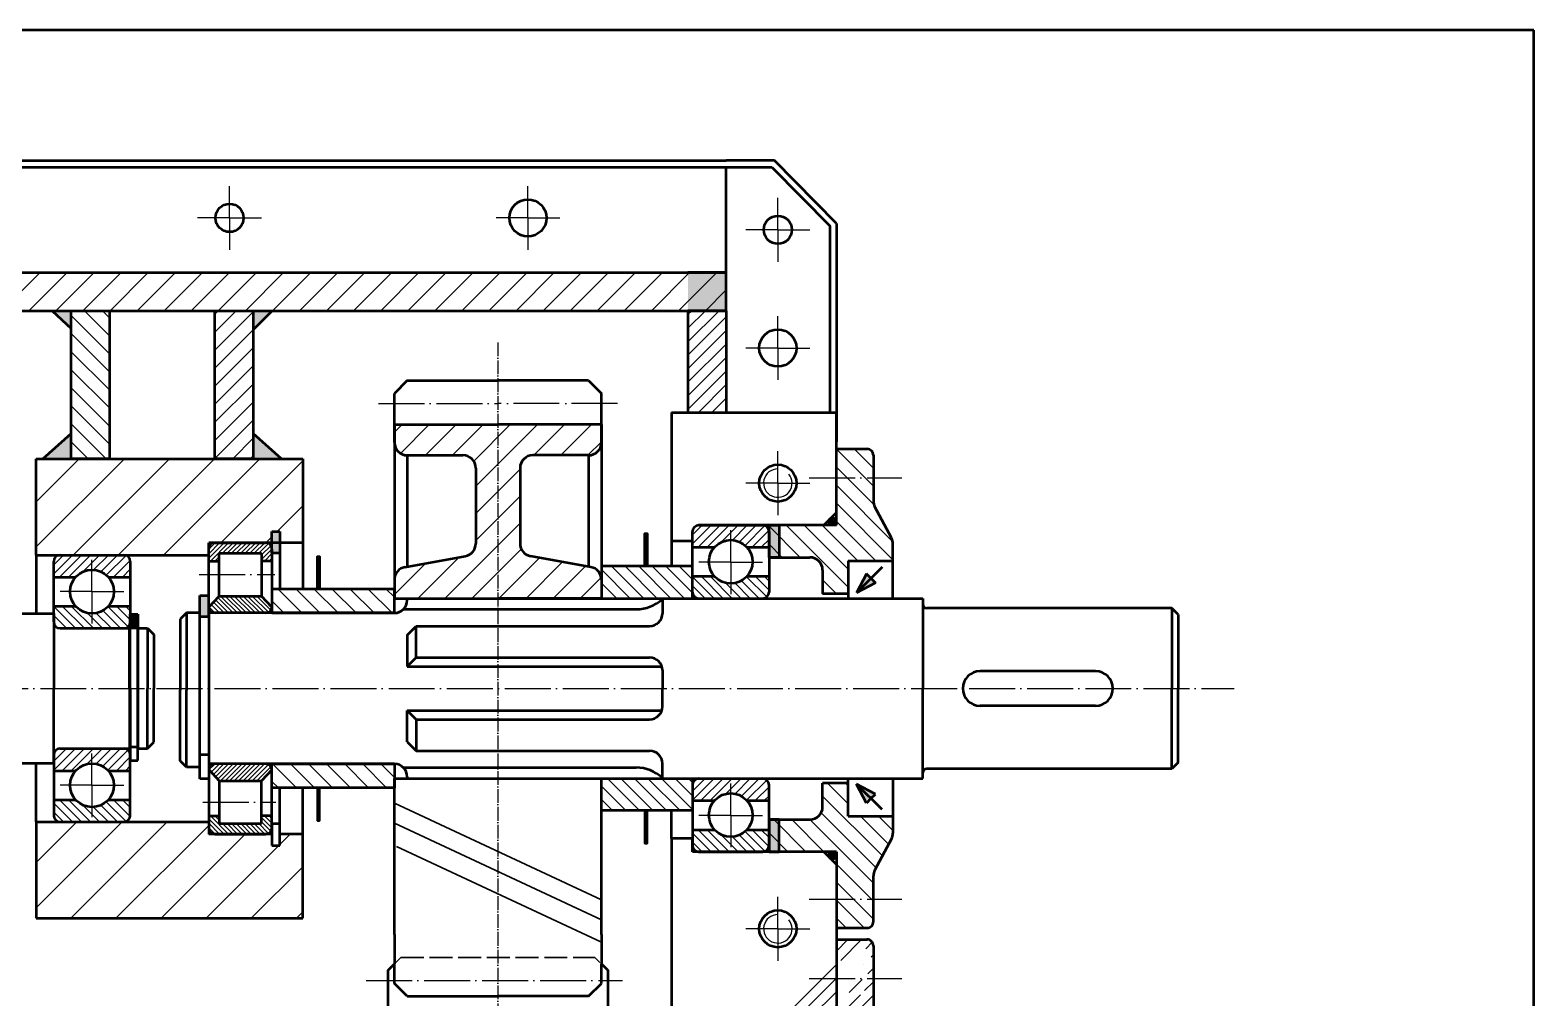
# Model space of a CAD drawing. Header units: millimetres. Extents: x 862 to 1252, y 821 to 1098.
# Drawn here: x 1016.2 to 1251.9, y 946.5 to 1098.2 of the extents above; entities that cross this region are included whole.
import ezdxf

# ---------------------------------------------------------------- set-up
doc = ezdxf.new("R2010")
doc.units = ezdxf.units.MM
doc.header["$LTSCALE"] = 0.3
doc.linetypes.add('ACAD_ISO02W100', pattern=[15, 12, -3])
doc.linetypes.add('ACAD_ISO04W100', pattern=[30, 24, -3, 0, -3])
for name, color, linetype, lineweight in [('Brruchkanten', 7, 'Continuous', 25), ('Schraffuren', 7, 'Continuous', 25), ('Sichtbare Körperkanten', 7, 'Continuous', 50), ('Strichpunkt', 7, 'ACAD_ISO04W100', 25), ('Unsichtbare Kanten', 7, 'ACAD_ISO02W100', 35)]:
    doc.layers.add(name, color=color, linetype=linetype, lineweight=lineweight)
pattern_1 = [(315, (0, 0), (1.4142136, 1.4142136), [])]

# ---------------------------------------------------------------- blocks, each defined once
blk = doc.blocks.new('Keilwelle')
at = {"layer": 'Sichtbare Körperkanten'}
for p, q in [((1233.48, 1008.8), (1233.48, 1009.08)), ((1233.48, 1009.08), (1273.48, 1009.08)), ((1273.48, 1009.08), (1273.48, 1006.74)), ((1273.48, 1009.08), (1294.67, 1009.08)), ((1231.48, 1006.8), (1202.37, 1006.8)), ((1232.88, 1007.37), (1269.37, 1007.37)), ((1233.48, 1003.34), (1234.87, 1004.74)), ((1234.87, 1004.74), (1271.48, 1004.74)), ((1234.87, 999.81), (1234.87, 1004.74)), ((1233.48, 1003.34), (1233.48, 998.41)), ((1233.48, 998.41), (1234.87, 999.81)), ((1234.87, 999.81), (1271.48, 999.81)), ((1233.48, 998.41), (1273.38, 998.41)), ((1273.48, 997.81), (1273.48, 995.08)), ((1273.48, 992.12), (1273.48, 994.85)), ((1233.48, 991.52), (1273.38, 991.52)), ((1233.48, 991.52), (1234.87, 990.12)), ((1233.48, 986.59), (1233.48, 991.52)), ((1234.87, 990.12), (1271.48, 990.12)), ((1234.87, 990.12), (1234.87, 985.2)), ((1233.48, 986.59), (1234.87, 985.2)), ((1231.48, 983.13), (1202.37, 983.13)), ((1234.87, 985.2), (1271.48, 985.2)), ((1273.48, 980.85), (1273.48, 983.2)), ((1232.88, 982.56), (1269.37, 982.56)), ((1233.48, 981.13), (1233.48, 980.85)), ((1233.48, 980.85), (1273.48, 980.85)), ((1273.48, 980.85), (1294.67, 980.85))]:
    blk.add_line(p, q, dxfattribs=at)
for centre, radius, start, end in [((1269.37, 1013.44), 6.06, 270, 312.7083), ((1231.48, 1008.8), 2, 270, 0), ((1271.48, 1006.74), 2, 270, 0), ((1271.48, 997.81), 2, 0, 90), ((1271.48, 992.12), 2, 270, 0), ((1231.48, 981.13), 2, 0, 90), ((1271.48, 983.2), 2, 0, 90), ((1269.37, 976.5), 6.06, 47.2917, 90)]:
    blk.add_arc(centre, radius, start, end, dxfattribs=at)
blk = doc.blocks.new('Mittelkreutz')
at = {"layer": 'Strichpunkt'}
for q in [(968.9, 946.96), (963.9, 941.96), (968.9, 936.96), (973.9, 941.96)]:
    blk.add_line((968.9, 941.96), q, dxfattribs=at)
blk = doc.blocks.new('Pfeil')
at = {"layer": 'Strichpunkt', "ltscale": 0.3}
h = blk.add_hatch(color=256, dxfattribs=at)
h.paths.add_polyline_path([(917.69, 971.5), (918.4, 970.78), (920.68, 973.07)])
h.paths.add_polyline_path([(920.68, 973.07), (918.4, 970.78), (919.11, 970.07)])
at = {"layer": 'Sichtbare Körperkanten', "ltscale": 0.3}
for p, q in [((916.67, 969.05), (920.68, 973.07)), ((917.69, 971.5), (920.68, 973.07)), ((918.4, 970.78), (917.69, 971.5)), ((919.11, 970.07), (920.68, 973.07)), ((918.4, 970.78), (919.11, 970.07))]:
    blk.add_line(p, q, dxfattribs=at)

msp = doc.modelspace()

# ---------------------------------------------------------------- hatches: boundary and pattern name
at = {"layer": 'Schraffuren'}
h = msp.add_hatch(dxfattribs=at)
h.set_pattern_fill('_USER', color=256, scale=3, angle=45, style=0, pattern_type=0)
h.set_pattern_definition([(45, (3e-12, 0), (-2.1213203, 2.1213203), [])])
h.paths.add_polyline_path([(969.602, 1060.184), (969.602, 1054.184), (1125.324, 1054.184), (1125.324, 1060.184)])
msp.add_hatch(color=256, dxfattribs=at).paths.add_polyline_path([(1119.324, 1054.184), (1119.324, 1060.184), (1119.625, 1060.184), (1125.324, 1060.184), (1125.324, 1055.244), (1125.324, 1054.184)])
h = msp.add_hatch(dxfattribs=at)
h.set_pattern_fill('_USER', color=256, scale=2, angle=315, style=0, pattern_type=0)
h.set_pattern_definition(pattern_1)
h.paths.add_polyline_path([(1028.655, 1054.184), (1022.655, 1054.184), (1022.655, 1030.984), (1028.655, 1030.984)])
h = msp.add_hatch(dxfattribs=at)
h.set_pattern_fill('_USER', color=256, scale=2, angle=45, style=0, pattern_type=0)
h.set_pattern_definition([(45, (0, 0), (-1.4142136, 1.4142136), [])])
h.paths.add_polyline_path([(1051.17, 1054.184), (1045.17, 1054.184), (1045.17, 1030.984), (1051.17, 1030.984)])
h = msp.add_hatch(dxfattribs=at)
h.set_pattern_fill('_USER', color=256, scale=1.5, angle=45, style=0, pattern_type=0)
h.set_pattern_definition([(45, (3e-12, 0), (-1.0606602, 1.0606602), [])])
h.paths.add_polyline_path([(1125.324, 1054.184), (1119.324, 1054.184), (1119.324, 1038.226), (1125.324, 1038.226)])
h = msp.add_hatch(dxfattribs=at)
h.set_pattern_fill('_USER', color=256, scale=3, angle=45, style=0, pattern_type=0)
h.set_pattern_definition([(45, (0, 0), (-2.1213203, 2.1213203), [])])
h.paths.add_polyline_path([(1092.999, 1017.667), (1092.999, 1029.512, -0.4142136), (1094.999, 1031.512), (1103.746, 1031.512, 0.4142136), (1105.746, 1033.512), (1105.746, 1036.322), (1089.527, 1036.322), (1073.307, 1036.322), (1073.307, 1033.512, 0.4142136), (1075.307, 1031.512), (1084.055, 1031.512, -0.4142136), (1086.055, 1029.512), (1086.055, 1017.667, -0.3627214), (1084.411, 1015.699), (1074.951, 1013.988, 0.3627214), (1073.307, 1012.02), (1073.307, 1009.08), (1089.527, 1009.08), (1105.746, 1009.08), (1105.746, 1012.02, 0.3627214), (1104.102, 1013.988), (1094.643, 1015.699, -0.3627214)])
at = {"layer": 'Schraffuren', "ltscale": 0.3}
h = msp.add_hatch(dxfattribs=at)
h.set_pattern_fill('_USER', color=256, scale=2, angle=315, style=0, pattern_type=0)
h.set_pattern_definition(pattern_1)
h.paths.add_polyline_path([(1151.438, 1014.966), (1151.438, 1017.625, 0.1225883), (1151.204, 1018.563), (1148.628, 1023.418, -0.1225883), (1148.394, 1024.355), (1148.394, 1027.988), (1142.593, 1027.988), (1142.593, 1020.556), (1132.027, 1020.556), (1132.027, 1015.518), (1138.428, 1015.518, -0.4142136), (1140.428, 1013.518), (1140.428, 1009.807), (1144.438, 1009.807), (1144.438, 1014.966)])
h.paths.add_polyline_path([(1148.394, 1027.988), (1148.394, 1031.508, 0.4142004), (1147.394, 1032.508), (1142.593, 1032.508), (1142.593, 1027.988)])
h.paths.add_polyline_path([(1142.593, 969.376), (1142.593, 961.944), (1148.394, 961.944), (1148.394, 965.577, -0.1225883), (1148.628, 966.514), (1151.204, 971.369, 0.1225883), (1151.438, 972.307), (1151.438, 974.966), (1144.438, 974.966), (1144.438, 980.126), (1140.428, 980.126), (1140.428, 976.414, -0.4142136), (1138.428, 974.414), (1132.027, 974.414), (1132.027, 969.376)])
h.paths.add_polyline_path([(1147.394, 957.424, 0.4142267), (1148.394, 958.424), (1148.394, 961.944), (1142.593, 961.944), (1142.593, 957.424)])
at = {"layer": 'Schraffuren'}
h = msp.add_hatch(dxfattribs=at)
h.set_pattern_fill('_USER', color=256, scale=5, angle=45, style=0, pattern_type=0)
h.set_pattern_definition([(45, (0, 0), (-3.535534, 3.535534), [])])
h.paths.add_polyline_path([(1058.937, 1030.984), (1017.16, 1030.984), (1017.16, 1015.878), (1044.196, 1015.878), (1044.196, 1017.802), (1054.109, 1017.802), (1054.109, 1019.584), (1055.363, 1019.584), (1055.363, 1017.802), (1058.937, 1017.802)])
h.paths.add_polyline_path([(1058.937, 972.13), (1055.363, 972.13), (1055.363, 970.348), (1054.109, 970.348), (1054.109, 972.13), (1044.196, 972.13), (1044.196, 974.054), (1017.16, 974.054), (1017.16, 958.948), (1058.937, 958.948)])
at = {"layer": 'Schraffuren', "linetype": 'ByBlock'}
h = msp.add_hatch(dxfattribs=at)
h.set_pattern_fill('_USER', color=256, angle=45, style=0, pattern_type=0)
h.set_pattern_definition([(45, (-146.8566, 51.9752), (-0.7071068, 0.7071068), [])])
h.paths.add_polyline_path([(1123.486, 1017.106, -0.4451551), (1128.567, 1017.106), (1132.027, 1017.106), (1132.027, 1019.556, 0.4142136), (1131.027, 1020.556), (1121.027, 1020.556, 0.4142136), (1120.027, 1019.556), (1120.027, 1017.106)])
at = {"layer": 'Schraffuren'}
h = msp.add_hatch(dxfattribs=at)
h.set_pattern_fill('_USER', color=256, scale=0.5, angle=45, style=0, pattern_type=0)
h.set_pattern_definition([(45, (-5.41436, 1.83644), (-0.35355339, 0.35355339), [])])
h.paths.add_polyline_path([(1053.817, 1017.51), (1053.492, 1017.726), (1053.109, 1017.802), (1049.371, 1017.802), (1046.872, 1017.802), (1045.341, 1017.802), (1044.934, 1017.767), (1044.568, 1017.58), (1044.344, 1017.325), (1044.218, 1017.01), (1044.196, 1016.371), (1044.196, 1014.938), (1045.846, 1014.938), (1045.846, 1016.154), (1052.485, 1016.154), (1052.485, 1014.938), (1054.109, 1014.938), (1054.109, 1016.224), (1054.093, 1016.985)])
at = {"layer": 'Schraffuren', "linetype": 'ByBlock'}
h = msp.add_hatch(dxfattribs=at)
h.set_pattern_fill('_USER', color=256, angle=45, style=0, pattern_type=0)
h.set_pattern_definition([(45, (-246.9841, 47.2966), (-0.7071068, 0.7071068), [])])
h.paths.add_polyline_path([(1023.358, 1012.428, -0.4451551), (1028.44, 1012.428), (1031.899, 1012.428), (1031.899, 1014.878, 0.4142136), (1030.899, 1015.878), (1020.899, 1015.878, 0.4142136), (1019.899, 1014.878), (1019.899, 1012.428)])
at = {"layer": 'Schraffuren'}
h = msp.add_hatch(dxfattribs=at)
h.set_pattern_fill('_USER', color=256, scale=1.5, angle=315, style=0, pattern_type=0)
h.set_pattern_definition([(315, (-27.4241, 0), (1.0606602, 1.0606602), [])])
h.paths.add_polyline_path([(1105.746, 1014.115), (1105.746, 1009.08), (1120.027, 1009.08), (1120.027, 1014.115)])
h.paths.add_polyline_path([(1105.746, 980.852), (1105.746, 975.817), (1120.027, 975.817), (1120.027, 980.852)])
at = {"layer": 'Schraffuren', "linetype": 'ByBlock'}
h = msp.add_hatch(dxfattribs=at)
h.set_pattern_fill('_USER', color=256, angle=315, style=0, pattern_type=0)
h.set_pattern_definition([(315, (-146.8566, 51.9752), (0.7071068, 0.7071068), [])])
h.paths.add_polyline_path([(1131.027, 1009.08, 0.4142136), (1132.027, 1010.08), (1132.027, 1012.556), (1128.591, 1012.556, -0.4513541), (1123.463, 1012.556), (1120.027, 1012.556), (1120.027, 1010.08, 0.4142136), (1121.027, 1009.08)])
at = {"layer": 'Schraffuren'}
h = msp.add_hatch(dxfattribs=at)
h.set_pattern_fill('_USER', color=256, scale=0.5, angle=315, style=0, pattern_type=0)
h.set_pattern_definition([(315, (-5.41436, 1.83644), (0.35355339, 0.35355339), [])])
h.paths.add_polyline_path([(1053.68, 1006.981), (1053.984, 1007.318), (1054.109, 1007.695), (1052.459, 1009.457), (1045.846, 1009.457), (1044.196, 1007.695), (1044.489, 1007.095), (1044.856, 1006.862), (1045.285, 1006.802), (1046.501, 1006.802), (1048.938, 1006.802), (1051.6, 1006.802), (1052.893, 1006.802), (1053.3, 1006.821)])
h = msp.add_hatch(dxfattribs=at)
h.set_pattern_fill('_USER', color=256, scale=2, angle=315, style=0, pattern_type=0)
h.set_pattern_definition([(315, (-27.4241, 0), (1.4142136, 1.4142136), [])])
h.paths.add_polyline_path([(1073.307, 1010.55), (1054.109, 1010.55), (1054.109, 1006.802), (1073.307, 1006.802)])
h.paths.add_polyline_path([(1073.307, 983.13), (1054.109, 983.13), (1054.109, 979.382), (1073.307, 979.382), (1073.307, 980.852)])
at = {"layer": 'Schraffuren', "linetype": 'ByBlock'}
h = msp.add_hatch(dxfattribs=at)
h.set_pattern_fill('_USER', color=256, angle=315, style=0, pattern_type=0)
h.set_pattern_definition([(315, (-246.9841, 47.2966), (0.7071068, 0.7071068), [])])
h.paths.add_polyline_path([(1030.899, 1004.401, 0.4142136), (1031.899, 1005.401), (1031.899, 1007.878), (1028.463, 1007.878, -0.4513541), (1023.335, 1007.878), (1019.899, 1007.878), (1019.899, 1005.401, 0.4142136), (1020.899, 1004.401)])
h = msp.add_hatch(dxfattribs=at)
h.set_pattern_fill('_USER', color=256, angle=315, style=0, pattern_type=0)
h.set_pattern_definition([(45, (-246.9841, 1942.6355), (0.7071068, -0.7071068), [])])
h.paths.add_polyline_path([(1030.899, 985.531, -0.4142136), (1031.899, 984.531), (1031.899, 982.054), (1028.463, 982.054, 0.4513541), (1023.335, 982.054), (1019.899, 982.054), (1019.899, 984.531, -0.4142136), (1020.899, 985.531)])
at = {"layer": 'Schraffuren'}
h = msp.add_hatch(dxfattribs=at)
h.set_pattern_fill('_USER', color=256, scale=0.5, angle=315, style=0, pattern_type=0)
h.set_pattern_definition([(45, (-5.41436, 1988.09566), (0.35355339, -0.35355339), [])])
h.paths.add_polyline_path([(1053.68, 982.951), (1053.984, 982.614), (1054.109, 982.237), (1052.459, 980.475), (1045.846, 980.475), (1044.196, 982.237), (1044.489, 982.837), (1044.856, 983.07), (1045.285, 983.13), (1046.501, 983.13), (1048.938, 983.13), (1051.6, 983.13), (1052.893, 983.13), (1053.3, 983.111)])
at = {"layer": 'Schraffuren', "linetype": 'ByBlock'}
h = msp.add_hatch(dxfattribs=at)
h.set_pattern_fill('_USER', color=256, angle=315, style=0, pattern_type=0)
h.set_pattern_definition([(45, (-146.8566, 1937.9569), (0.7071068, -0.7071068), [])])
h.paths.add_polyline_path([(1121.027, 980.852, 0.4142136), (1120.027, 979.852), (1120.027, 977.376), (1123.463, 977.376, -0.4513541), (1128.591, 977.376), (1132.027, 977.376), (1132.027, 979.852, 0.4142136), (1131.027, 980.852)])
h = msp.add_hatch(dxfattribs=at)
h.set_pattern_fill('_USER', color=256, angle=45, style=0, pattern_type=0)
h.set_pattern_definition([(315, (-246.9841, 1942.6355), (-0.7071068, -0.7071068), [])])
h.paths.add_polyline_path([(1019.899, 977.504), (1019.899, 975.054, 0.4142136), (1020.899, 974.054), (1030.899, 974.054, 0.4142136), (1031.899, 975.054), (1031.899, 977.504), (1028.44, 977.504, -0.4451551), (1023.358, 977.504)])
at = {"layer": 'Schraffuren'}
h = msp.add_hatch(dxfattribs=at)
h.set_pattern_fill('_USER', color=256, scale=0.5, angle=45, style=0, pattern_type=0)
h.set_pattern_definition([(315, (-5.41436, 1988.09566), (-0.35355339, -0.35355339), [])])
h.paths.add_polyline_path([(1053.817, 972.423), (1053.492, 972.206), (1053.109, 972.13), (1049.371, 972.13), (1046.872, 972.13), (1045.341, 972.13), (1044.934, 972.165), (1044.568, 972.352), (1044.344, 972.607), (1044.218, 972.922), (1044.196, 973.562), (1044.196, 974.994), (1045.846, 974.994), (1045.846, 973.778), (1052.485, 973.778), (1052.485, 974.994), (1054.109, 974.994), (1054.109, 973.708), (1054.093, 972.947)])
at = {"layer": 'Schraffuren', "linetype": 'ByBlock'}
h = msp.add_hatch(dxfattribs=at)
h.set_pattern_fill('_USER', color=256, angle=45, style=0, pattern_type=0)
h.set_pattern_definition([(315, (-146.8566, 1937.9569), (-0.7071068, -0.7071068), [])])
h.paths.add_polyline_path([(1120.027, 972.826), (1120.027, 970.376, 0.4142136), (1121.027, 969.376), (1131.027, 969.376, 0.4142136), (1132.027, 970.376), (1132.027, 972.826), (1128.567, 972.826, -0.4451551), (1123.486, 972.826)])
at = {"layer": 'Schraffuren'}
h = msp.add_hatch(dxfattribs=at)
h.set_pattern_fill('_USER', color=256, scale=1.5, angle=45, style=0, pattern_type=0)
h.set_pattern_definition([(45, (0, 0), (-1.0606602, 1.0606602), [])])
edge = h.paths.add_edge_path()
edge.add_line((1142.593, 955.604), (1142.593, 943.48))
edge.add_arc((1147.394, 954.604), 1.001, 0.01677, 91.80695)
edge.add_line((1142.593, 955.604), (1147.395, 955.604))
edge.add_line((1132.027, 943.48), (1142.593, 943.48))
edge.add_line((1132.027, 939.643), (1132.027, 943.48))
edge.add_line((1132.027, 939.643), (1142.319, 939.643))
edge.add_arc((1142.32, 937.643), 2, 359.99473, 450.00527)
edge.add_line((1144.319, 937.643), (1144.319, 935.998))
edge.add_arc((1146.319, 935.998), 2, 180, 206.22348)
edge.add_line((1148.395, 954.604), (1148.395, 938.943))
edge.add_line((1146.621, 930.86), (1144.525, 935.114))
edge.add_arc((1144.805, 929.973), 2.022, 0.07073, 28.13997)
edge.add_line((1146.827, 929.976), (1146.827, 925.966))
edge.add_line((1151.438, 932.298), (1151.438, 925.966))
edge.add_arc((1150.438, 932.298), 1, 0, 26.22348)
edge.add_line((1151.335, 932.74), (1148.497, 938.501))
edge.add_arc((1149.395, 938.943), 1, 180, 206.22348)
edge.add_line((1151.438, 925.966), (1151.438, 919.634))
edge.add_line((1146.827, 921.956), (1146.827, 925.966))
edge.add_line((1146.621, 921.072), (1144.525, 916.818))
edge.add_arc((1144.827, 921.956), 2, 333.77652, 360)
edge.add_arc((1146.319, 915.934), 2, 153.77652, 180)
edge.add_arc((1142.319, 914.289), 2, 270, 360)
edge.add_line((1144.319, 914.289), (1144.319, 915.934))
edge.add_line((1148.395, 897.328), (1148.395, 912.989))
edge.add_line((1151.335, 919.192), (1148.497, 913.431))
edge.add_arc((1149.395, 912.989), 1, 153.77652, 180)
edge.add_arc((1150.438, 919.634), 1, 333.77652, 360)
edge.add_arc((1147.395, 897.328), 1, 270, 360)
edge.add_line((1142.593, 896.328), (1147.395, 896.328))
edge.add_line((1142.593, 896.328), (1142.593, 908.452))
edge.add_line((1132.027, 908.452), (1142.593, 908.452))
edge.add_line((1132.027, 912.289), (1132.027, 908.452))
edge.add_line((1132.027, 912.289), (1142.319, 912.289))
at = {"layer": 'Sichtbare Körperkanten'}
for points in [[(1022.655, 1054.184), (1019.655, 1054.184), (1022.655, 1051.411)], [(1054.17, 1054.184), (1051.17, 1054.184), (1051.17, 1051.184)], [(1022.655, 1034.936), (1018.208, 1030.984), (1022.693, 1030.984)], [(1051.17, 1034.936), (1055.617, 1030.984), (1051.132, 1030.984)], [(1044.196, 1009.512), (1042.812, 1009.512), (1042.812, 1006.2), (1044.196, 1006.2), (1044.196, 1006.802)], [(1033.099, 1006.607), (1031.899, 1006.607), (1031.899, 1004.466), (1033.099, 1004.466)]]:
    msp.add_hatch(color=256, dxfattribs=at).paths.add_polyline_path(points)
at = {"layer": 'Sichtbare Körperkanten', "ltscale": 0.5}
for points in [[(1142.39, 1020.73), (1142.386, 1020.726, -0.6546359), (1141.386, 1021.124), (1141.386, 1021.162, -0.3660817), (1141.894, 1021.725), (1142.052, 1021.725, -0.3752843), (1142.56, 1021.143, -0.1977979)], [(1112.921, 1019.232), (1112.575, 1019.232), (1112.575, 1014.115), (1112.921, 1014.115)], [(1061.584, 1015.667), (1061.238, 1015.667), (1061.238, 1010.55), (1061.584, 1010.55)], [(1061.584, 974.265), (1061.238, 974.265), (1061.238, 979.382), (1061.584, 979.382)], [(1112.921, 970.7), (1112.575, 970.7), (1112.575, 975.817), (1112.921, 975.817)], [(1142.39, 969.202), (1142.386, 969.206, 0.6546359), (1141.386, 968.808), (1141.386, 968.77, 0.3660817), (1141.894, 968.207), (1142.052, 968.207, 0.3752843), (1142.56, 968.789, 0.1977979)]]:
    msp.add_hatch(color=256, dxfattribs=at).paths.add_polyline_path(points)
h = msp.add_hatch(color=256, dxfattribs=at)
h.paths.add_polyline_path([(962.899, 947.699), (961.343, 947.699), (961.343, 943.862), (962.899, 943.862)])
h.paths.add_polyline_path([(961.343, 908.07), (961.343, 904.233), (962.899, 904.233), (962.899, 908.07)])
h.paths.add_polyline_path([(1132.031, 1015.518), (1133.619, 1015.518), (1133.619, 1020.556), (1132.031, 1020.556)])
h.paths.add_polyline_path([(1133.619, 974.414), (1132.031, 974.414), (1132.031, 969.376), (1133.619, 969.376)])
h.paths.add_polyline_path([(1132.027, 943.48), (1132.027, 939.643), (1133.834, 939.643), (1133.834, 943.48)])
h.paths.add_polyline_path([(1133.834, 912.289), (1132.027, 912.289), (1132.027, 908.452), (1133.834, 908.452)])
at = {"layer": 'Sichtbare Körperkanten'}
h = msp.add_hatch(color=256, dxfattribs=at)
h.paths.add_polyline_path([(1055.363, 1019.584), (1054.109, 1019.584), (1054.109, 1017.802), (1055.363, 1017.802)])
h.paths.add_polyline_path([(1055.363, 1017.802), (1054.109, 1017.802), (1054.109, 1016.197), (1055.363, 1016.197)])

# ---------------------------------------------------------------- linework, layer by layer
at = {"layer": 'Brruchkanten', "ltscale": 0.5}
for centre in [(1133.409, 1027.153), (1133.409, 957.288)]:
    msp.add_arc(centre, 2.232, 90, 39.27966, dxfattribs=at)
at = {"layer": 'Schraffuren', "linetype": 'ByBlock', "lineweight": 35}
for p, q in [((1073.307, 976.974), (1105.746, 961.821)), ((1073.307, 973.841), (1105.746, 958.688)), ((1073.631, 970.181), (1105.746, 955.179))]:
    msp.add_line(p, q, dxfattribs=at)
at = {"layer": 'Sichtbare Körperkanten', "ltscale": 0.5}
for p, q in [((1251.925, 1098.168), (861.925, 1098.168)), ((1251.925, 821.168), (1251.925, 1098.168)), ((1073.307, 1036.322), (1073.307, 1010.55)), ((1105.746, 1036.322), (1105.746, 1009.08)), ((1142.593, 1022.556), (1140.593, 1020.556)), ((1105.746, 956.42), (1105.746, 980.852)), ((1140.593, 969.376), (1142.593, 967.376)), ((1072.307, 950.781), (1073.307, 951.781)), ((1073.307, 948.719), (1073.307, 951.781)), ((1105.746, 948.719), (1105.746, 951.781)), ((1105.746, 951.781), (1106.746, 950.781))]:
    msp.add_line(p, q, dxfattribs=at)
at = {"layer": 'Sichtbare Körperkanten'}
for p, q in [((969.602, 1077.698), (1125.324, 1077.698)), ((1132.873, 1077.698), (1125.324, 1077.698)), ((1142.593, 1067.823), (1132.873, 1077.698)), ((962.48, 1076.698), (1132.454, 1076.698)), ((1125.324, 1060.184), (1125.324, 1076.698)), ((1132.454, 1076.698), (1141.593, 1067.414)), ((1141.593, 1038.226), (1141.593, 1067.414)), ((1142.593, 1067.823), (1142.593, 1033.607)), ((969.602, 1060.184), (1125.324, 1060.184)), ((1119.625, 1060.184), (1119.324, 1060.184)), ((1125.324, 1060.184), (1119.625, 1060.184)), ((1125.324, 1054.184), (1125.324, 1060.184)), ((969.602, 1054.184), (1125.324, 1054.184)), ((1019.655, 1054.184), (1022.655, 1051.411)), ((1022.655, 1030.984), (1022.655, 1054.184)), ((1022.655, 1054.184), (1028.655, 1054.184)), ((1028.655, 1054.184), (1028.655, 1030.984)), ((1045.17, 1030.984), (1045.17, 1054.184)), ((1045.17, 1054.184), (1051.17, 1054.184)), ((1051.17, 1051.184), (1054.17, 1054.184)), ((1051.17, 1054.184), (1051.17, 1030.984)), ((1125.324, 1054.184), (1119.324, 1054.184)), ((1119.324, 1054.184), (1119.324, 1038.226)), ((1125.324, 1054.184), (1125.324, 1038.226)), ((1075.307, 1043.213), (1089.527, 1043.213)), ((1103.746, 1043.213), (1089.527, 1043.213)), ((1073.307, 1033.512), (1073.307, 1041.213)), ((1105.746, 1033.512), (1105.746, 1041.213)), ((1116.716, 1038.226), (1116.716, 1018.064)), ((1116.716, 1038.226), (1142.593, 1038.226)), ((1142.593, 1020.556), (1142.593, 1038.226)), ((1018.208, 1030.984), (1022.655, 1034.936)), ((1055.617, 1030.984), (1051.17, 1034.936)), ((1073.307, 1036.322), (1089.527, 1036.322)), ((1105.746, 1036.322), (1089.527, 1036.322)), ((1142.593, 1020.556), (1142.593, 1033.607)), ((1142.593, 1032.508), (1147.394, 1032.508)), ((1017.16, 1015.878), (1017.16, 1030.984)), ((1017.16, 1030.984), (1058.937, 1030.984)), ((1028.655, 1030.984), (1022.655, 1030.984)), ((1051.17, 1030.984), (1045.17, 1030.984)), ((1058.937, 1030.984), (1058.937, 1017.802)), ((1075.307, 1031.512), (1084.055, 1031.512)), ((1075.307, 1031.512), (1075.307, 1014.052)), ((1103.746, 1031.512), (1094.999, 1031.512)), ((1103.746, 1031.512), (1103.746, 1014.052)), ((1148.394, 1031.508), (1148.394, 1024.355)), ((1086.055, 1029.512), (1086.055, 1017.667)), ((1092.999, 1029.512), (1092.999, 1017.667)), ((1151.204, 1018.563), (1148.628, 1023.418)), ((1054.109, 1016.197), (1054.109, 1019.584)), ((1054.109, 1019.584), (1055.363, 1019.584)), ((1055.363, 1019.584), (1055.363, 1016.197)), ((1120.027, 1010.08), (1120.027, 1019.556)), ((1120.027, 1018.064), (1120.027, 1019.556)), ((1121.027, 1020.556), (1131.027, 1020.556)), ((1142.593, 1020.556), (1121.027, 1020.556)), ((1132.027, 1015.518), (1132.027, 1020.556)), ((1132.027, 1019.556), (1132.027, 1010.08)), ((1142.593, 1020.556), (1132.031, 1020.556)), ((1044.196, 1015.878), (1044.196, 1017.802)), ((1058.937, 1017.802), (1044.196, 1017.802)), ((1044.196, 1006.2), (1044.196, 1016.802)), ((1045.196, 1017.802), (1053.109, 1017.802)), ((1045.846, 1009.457), (1045.846, 1016.154)), ((1045.846, 1016.154), (1052.485, 1016.154)), ((1052.485, 1016.154), (1052.485, 1009.457)), ((1054.109, 1016.802), (1054.109, 1007.802)), ((1055.363, 1016.197), (1054.109, 1016.197)), ((1055.363, 1016.197), (1055.363, 1010.55)), ((1058.937, 1017.802), (1058.937, 1010.55)), ((1120.027, 1018.064), (1116.716, 1018.064)), ((1116.716, 1018.064), (1116.716, 1014.115)), ((1120.027, 1017.106), (1123.486, 1017.106)), ((1128.567, 1017.106), (1132.027, 1017.106)), ((1151.438, 1012.549), (1151.438, 1017.625)), ((1017.16, 1015.878), (1044.196, 1015.878)), ((1017.16, 1015.878), (1017.16, 1006.693)), ((1019.899, 1005.401), (1019.899, 1014.878)), ((1020.899, 1015.878), (1030.899, 1015.878)), ((1031.899, 1014.878), (1031.899, 1005.401)), ((1044.196, 1014.938), (1045.846, 1014.938)), ((1054.109, 1014.938), (1052.485, 1014.938)), ((1074.951, 1013.988), (1084.411, 1015.699)), ((1104.102, 1013.988), (1094.643, 1015.699)), ((1132.027, 1015.518), (1138.428, 1015.518)), ((1144.438, 1014.966), (1144.438, 1009.08)), ((1019.899, 1012.428), (1023.358, 1012.428)), ((1028.44, 1012.428), (1031.899, 1012.428)), ((1073.307, 1012.02), (1073.307, 1009.08)), ((1105.746, 1012.02), (1105.746, 1009.08)), ((1120.027, 1012.556), (1123.463, 1012.556)), ((1128.591, 1012.556), (1132.027, 1012.556)), ((1140.428, 1013.518), (1140.428, 1009.807)), ((1151.438, 1009.08), (1151.438, 1012.549)), ((1042.812, 980.814), (1042.812, 1009.512)), ((1042.812, 1009.512), (1044.196, 1009.512)), ((1044.196, 1007.695), (1045.846, 1009.457)), ((1045.846, 1009.457), (1052.485, 1009.457)), ((1054.107, 1007.725), (1052.485, 1009.457)), ((1073.307, 1009.08), (1089.527, 1009.08)), ((1105.746, 1009.08), (1089.527, 1009.08)), ((1121.027, 1009.08), (1131.027, 1009.08)), ((1136.496, 1009.08), (1156.154, 1009.08)), ((1144.438, 1009.807), (1140.428, 1009.807)), ((1156.154, 1009.08), (1156.154, 994.966)), ((1005.213, 1006.693), (1019.899, 1006.693)), ((1019.899, 1007.878), (1023.335, 1007.878)), ((1019.899, 1006.693), (1019.899, 994.966)), ((1028.463, 1007.878), (1031.899, 1007.878)), ((1031.899, 1003.909), (1031.899, 1006.607)), ((1031.899, 1006.607), (1033.099, 1006.607)), ((1033.099, 1006.607), (1033.099, 994.966)), ((1040.714, 1006.802), (1039.714, 1005.802)), ((1042.812, 1006.802), (1040.714, 1006.802)), ((1040.714, 1006.802), (1040.714, 994.712)), ((1044.196, 1006.802), (1044.196, 980.814)), ((1195.154, 1007.556), (1156.754, 1007.556)), ((1196.154, 1006.556), (1195.154, 1007.556)), ((1195.154, 1007.556), (1195.154, 994.966)), ((1019.899, 1005.966), (1019.899, 1005.258)), ((1020.899, 1004.401), (1030.899, 1004.401)), ((1020.899, 1004.401), (1031.799, 1004.401)), ((1023.048, 1004.401), (1029.812, 1004.401)), ((1031.799, 1004.466), (1033.099, 1004.466)), ((1031.799, 1004.401), (1031.799, 1004.401)), ((1031.799, 994.966), (1031.799, 1004.401)), ((1031.899, 994.966), (1031.899, 1004.466)), ((1033.099, 994.966), (1033.099, 1004.401)), ((1033.099, 1004.401), (1034.599, 1004.401)), ((1034.599, 1004.401), (1035.599, 1003.401)), ((1034.599, 1004.401), (1034.599, 994.966)), ((1039.714, 1005.802), (1039.714, 994.712)), ((1044.196, 1006.2), (1042.812, 1006.2)), ((1196.154, 1006.556), (1196.154, 994.966)), ((1035.599, 1003.401), (1035.599, 994.966)), ((1183.213, 997.678), (1165.118, 997.678)), ((1019.899, 983.239), (1019.899, 994.966)), ((1031.799, 994.966), (1031.799, 985.531)), ((1031.899, 994.966), (1031.899, 985.466)), ((1033.099, 983.675), (1033.099, 995.316)), ((1033.099, 994.966), (1033.099, 985.531)), ((1034.599, 985.531), (1034.599, 994.966)), ((1035.599, 986.531), (1035.599, 994.966)), ((1156.154, 980.852), (1156.154, 994.966)), ((1195.154, 982.376), (1195.154, 994.966)), ((1196.154, 983.376), (1196.154, 994.966)), ((1039.714, 983.622), (1039.714, 994.712)), ((1040.714, 982.622), (1040.714, 994.712)), ((1183.213, 992.254), (1165.118, 992.254)), ((1020.899, 985.531), (1030.899, 985.531)), ((1020.899, 985.531), (1031.799, 985.531)), ((1023.048, 985.531), (1029.812, 985.531)), ((1031.799, 985.531), (1031.799, 985.531)), ((1031.8, 985.816), (1033.1, 985.816)), ((1031.899, 986.373), (1031.899, 983.675)), ((1033.099, 985.531), (1034.599, 985.531)), ((1034.599, 985.531), (1035.599, 986.531)), ((1005.213, 983.239), (1019.899, 983.239)), ((1017.16, 974.054), (1017.16, 983.239)), ((1019.899, 983.966), (1019.899, 984.674)), ((1019.899, 984.531), (1019.899, 975.054)), ((1031.899, 975.054), (1031.899, 984.531)), ((1031.899, 983.675), (1033.099, 983.675)), ((1040.714, 982.622), (1039.714, 983.622)), ((1042.812, 984.606), (1044.196, 984.606)), ((1196.154, 983.376), (1195.154, 982.376)), ((1019.899, 982.054), (1023.335, 982.054)), ((1028.463, 982.054), (1031.899, 982.054)), ((1042.812, 982.622), (1040.714, 982.622)), ((1044.196, 980.814), (1042.812, 980.814)), ((1044.196, 982.237), (1045.846, 980.475)), ((1044.196, 982.13), (1044.196, 973.13)), ((1054.107, 982.207), (1052.485, 980.475)), ((1054.109, 973.13), (1054.109, 982.13)), ((1073.307, 980.852), (1089.527, 980.852)), ((1073.307, 956.42), (1073.307, 980.852)), ((1121.027, 980.852), (1131.027, 980.852)), ((1136.496, 980.852), (1156.154, 980.852)), ((1144.438, 974.966), (1144.438, 980.852)), ((1151.438, 980.852), (1151.438, 972.307)), ((1195.154, 982.376), (1156.754, 982.376)), ((1045.846, 980.475), (1052.485, 980.475)), ((1045.846, 980.475), (1045.846, 973.778)), ((1052.485, 973.778), (1052.485, 980.475)), ((1055.363, 973.735), (1055.363, 979.382)), ((1058.937, 972.13), (1058.937, 979.382)), ((1120.027, 979.852), (1120.027, 970.376)), ((1132.027, 970.376), (1132.027, 979.852)), ((1140.428, 976.414), (1140.428, 980.126)), ((1144.438, 980.126), (1140.428, 980.126)), ((1019.899, 977.504), (1023.358, 977.504)), ((1028.44, 977.504), (1031.899, 977.504)), ((1120.027, 977.376), (1123.463, 977.376)), ((1128.591, 977.376), (1132.027, 977.376)), ((1017.16, 974.054), (1044.196, 974.054)), ((1017.16, 974.054), (1017.16, 958.948)), ((1020.899, 974.054), (1030.899, 974.054)), ((1044.196, 974.994), (1045.846, 974.994)), ((1044.196, 974.054), (1044.196, 972.13)), ((1045.846, 973.778), (1052.485, 973.778)), ((1054.109, 974.994), (1052.485, 974.994)), ((1054.109, 973.735), (1054.109, 970.348)), ((1055.363, 973.735), (1054.109, 973.735)), ((1055.363, 970.348), (1055.363, 973.735)), ((1116.716, 971.467), (1116.716, 975.817)), ((1132.027, 974.414), (1132.027, 969.376)), ((1132.027, 974.414), (1138.428, 974.414)), ((1132.027, 974.414), (1132.027, 969.376)), ((1054.109, 972.13), (1044.196, 972.13)), ((1045.196, 972.13), (1053.109, 972.13)), ((1058.937, 972.13), (1055.363, 972.13)), ((1058.937, 958.948), (1058.937, 972.13)), ((1120.027, 971.467), (1116.716, 971.467)), ((1116.716, 971.467), (1116.716, 940.191)), ((1120.027, 972.826), (1123.486, 972.826)), ((1120.027, 971.467), (1120.027, 971.467)), ((1120.027, 969.376), (1120.027, 971.467)), ((1128.567, 972.826), (1132.027, 972.826)), ((1151.204, 971.369), (1148.628, 966.514)), ((1054.109, 970.348), (1055.363, 970.348)), ((1142.593, 969.376), (1120.027, 969.376)), ((1142.593, 969.376), (1120.027, 969.376)), ((1121.027, 969.376), (1131.027, 969.376)), ((1142.593, 969.376), (1142.593, 949.484)), ((1142.593, 969.376), (1142.593, 951.706)), ((1148.394, 958.424), (1148.394, 965.577)), ((1017.16, 958.948), (1058.937, 958.948)), ((1142.593, 957.424), (1147.394, 957.424)), ((1073.307, 956.42), (1073.307, 951.781)), ((1105.746, 956.42), (1105.746, 951.781)), ((1142.593, 955.604), (1147.395, 955.604)), ((1142.593, 955.604), (1142.593, 943.48)), ((1148.395, 954.604), (1148.395, 938.943)), ((1072.307, 936.914), (1072.307, 950.781)), ((1106.746, 950.781), (1106.746, 932.003)), ((1075.307, 946.719), (1089.527, 946.719)), ((1103.746, 946.719), (1089.527, 946.719))]:
    msp.add_line(p, q, dxfattribs=at)
at = {"layer": 'Sichtbare Körperkanten', "ltscale": 0.3}
for p, q in [((1075.307, 1043.213), (1073.307, 1041.213)), ((1103.746, 1043.213), (1105.746, 1041.213)), ((1144.438, 1014.966), (1151.438, 1014.966)), ((1144.438, 974.966), (1151.438, 974.966)), ((1075.307, 946.719), (1073.307, 948.719)), ((1103.746, 946.719), (1105.746, 948.719)), ((1103.746, 946.719), (1105.746, 948.719))]:
    msp.add_line(p, q, dxfattribs=at)
at = {"layer": 'Sichtbare Körperkanten', "ltscale": 0.5}
for points in [[(1112.921, 1014.115), (1112.575, 1014.115), (1112.575, 1019.232), (1112.921, 1019.232)], [(1132.031, 1020.556), (1133.619, 1020.556), (1133.619, 1015.518), (1132.031, 1015.518)], [(1061.584, 1010.55), (1061.238, 1010.55), (1061.238, 1015.667), (1061.584, 1015.667)], [(1061.584, 979.382), (1061.238, 979.382), (1061.238, 974.265), (1061.584, 974.265)], [(1112.921, 975.817), (1112.575, 975.817), (1112.575, 970.7), (1112.921, 970.7)], [(1132.031, 969.376), (1133.619, 969.376), (1133.619, 974.414), (1132.031, 974.414)]]:
    msp.add_lwpolyline(points, close=True, dxfattribs=at)
at = {"layer": 'Sichtbare Körperkanten'}
for points in [[(1105.746, 1009.08), (1120.027, 1009.08), (1120.027, 1014.115), (1105.746, 1014.115)], [(1073.307, 1010.55), (1054.109, 1010.55), (1054.109, 1006.802), (1073.307, 1006.802)], [(1073.307, 979.382), (1054.109, 979.382), (1054.109, 983.13), (1073.307, 983.13)], [(1105.746, 980.852), (1120.027, 980.852), (1120.027, 975.817), (1105.746, 975.817)]]:
    msp.add_lwpolyline(points, close=True, dxfattribs=at)
for centre, radius in [((1047.463, 1068.725), 2.204), ((1094.232, 1068.725), 2.909), ((1133.409, 1066.861), 2.204), ((1133.409, 1048.33), 2.909), ((1133.409, 1027.153), 2.909), ((1126.027, 1014.818), 3.419), ((1025.899, 1010.139), 3.419), ((1025.899, 979.793), 3.419), ((1126.027, 975.114), 3.419), ((1133.409, 957.288), 2.909)]:
    msp.add_circle(centre, radius, dxfattribs=at)
at = {"layer": 'Sichtbare Körperkanten', "ltscale": 0.5}
for centre in [(1141.973, 1021.143), (1141.973, 968.789)]:
    msp.add_circle(centre, 0.587, dxfattribs=at)
at = {"layer": 'Sichtbare Körperkanten'}
for centre, radius, start, end in [((1075.307, 1033.512), 2, 180, 270), ((1103.746, 1033.512), 2, 270, 360), ((1147.394, 1031.508), 1, 359.99742, 90), ((1084.055, 1029.512), 2, 0, 90), ((1094.999, 1029.512), 2, 90, 180), ((1150.394, 1024.355), 2, 180, 207.95568), ((1121.027, 1019.556), 1, 90, 180), ((1131.027, 1019.556), 1, 0, 90), ((1149.438, 1017.625), 2, 0, 27.95568), ((1045.196, 1016.802), 1, 90, 180), ((1053.109, 1016.802), 1, 0, 90), ((1084.055, 1017.667), 2, 280.25283, 0), ((1094.999, 1017.667), 2, 180, 259.74717), ((1020.899, 1014.878), 1, 90, 180), ((1030.899, 1014.878), 1, 0, 90), ((1075.307, 1012.02), 2, 100.25283, 180), ((1103.746, 1012.02), 2, 0, 79.74717), ((1138.428, 1013.518), 2, 360, 90), ((1121.027, 1010.08), 1, 180, 270), ((1131.027, 1010.08), 1, 270, 0), ((1045.196, 1007.802), 1, 180, 270), ((1053.109, 1007.802), 1, 270, 0), ((1156.754, 1008.156), 0.6, 180, 270), ((1020.899, 1005.401), 1, 180, 270), ((1030.899, 1005.401), 1, 270, 0), ((1165.118, 994.966), 2.712, 90, 180), ((1183.213, 994.966), 2.712, 0, 90), ((1165.118, 994.966), 2.712, 180, 270), ((1183.213, 994.966), 2.712, 270, 0), ((1020.899, 984.531), 1, 90, 180), ((1030.899, 984.531), 1, 0, 90), ((1045.196, 982.13), 1, 90, 180), ((1053.109, 982.13), 1, 0, 90), ((1121.027, 979.852), 1, 90, 180), ((1131.027, 979.852), 1, 0, 90), ((1156.754, 981.776), 0.6, 90, 180), ((1138.428, 976.414), 2, 270, 0), ((1020.899, 975.054), 1, 180, 270), ((1030.899, 975.054), 1, 270, 0), ((1045.196, 973.13), 1, 180, 270), ((1053.109, 973.13), 1, 270, 0), ((1149.438, 972.307), 2, 332.04432, 0), ((1121.027, 970.376), 1, 180, 270), ((1131.027, 970.376), 1, 270, 0), ((1150.394, 965.577), 2, 152.04432, 180), ((1147.394, 958.424), 1, 270, 0.00258), ((1147.394, 954.604), 1.001, 0.01677, 91.80695)]:
    msp.add_arc(centre, radius, start, end, dxfattribs=at)
at = {"layer": 'Strichpunkt', "ltscale": 0.3}
for p, q in [((1089.527, 1049.195), (1089.527, 887.793)), ((1151.438, 1014.966), (1151.438, 1009.08)), ((1148.413, 1009.08), (1155.413, 1009.08))]:
    msp.add_line(p, q, dxfattribs=at)
at = {"layer": 'Strichpunkt'}
for p, q in [((1070.801, 1039.653), (1089.527, 1039.653)), ((1108.253, 1039.653), (1089.527, 1039.653)), ((1138.318, 1027.988), (1152.821, 1027.988)), ((1042.696, 1012.806), (1054.576, 1012.806)), ((890.411, 994.966), (1204.937, 994.966)), ((1043.282, 977.126), (1054.715, 977.126)), ((1138.318, 961.944), (1152.821, 961.944)), ((1068.878, 949.161), (1109.068, 949.161)), ((1138.318, 949.484), (1152.821, 949.484))]:
    msp.add_line(p, q, dxfattribs=at)
at = {"layer": 'Unsichtbare Kanten', "ltscale": 0.3}
for p, q in [((1074.307, 952.781), (1072.307, 950.781)), ((1104.746, 952.781), (1106.746, 950.781))]:
    msp.add_line(p, q, dxfattribs=at)
at = {"layer": 'Unsichtbare Kanten'}
msp.add_line((1074.307, 952.781), (1104.746, 952.781), dxfattribs=at)

# ---------------------------------------------------------------- block references
at = {"layer": 'Sichtbare Körperkanten'}
msp.add_blockref('Keilwelle', (-158.17, 0), dxfattribs=at)
at = {"layer": 'Strichpunkt'}
for p in [(78.564, 126.765), (164.51, 124.9), (164.51, 106.37), (164.51, 85.192), (157.128, 72.805), (57, 68.179), (57, 37.832), (157.128, 33.101), (164.51, 15.327)]:
    msp.add_blockref('Mittelkreutz', p, dxfattribs=at)
at = {"layer": 'Strichpunkt', "xscale": -1}
msp.add_blockref('Mittelkreutz', (2063.131, 126.765), dxfattribs=at)
at = {"layer": 'Strichpunkt', "xscale": -1, "rotation": 90.00000000000185}
msp.add_blockref('Pfeil', (2118.787, 1930.63), dxfattribs=at)
at = {"layer": 'Strichpunkt', "rotation": 90}
msp.add_blockref('Pfeil', (2118.787, 59.302), dxfattribs=at)

doc.saveas('drawing.dxf')
